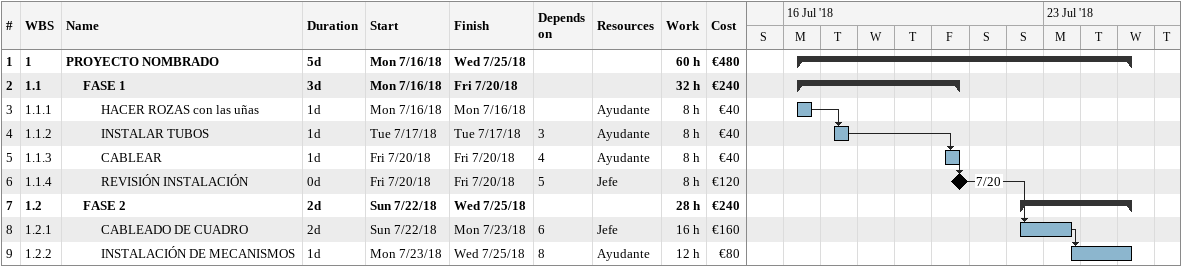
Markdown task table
| ID | WBS | Task | Duration | Start | Finish | Predecessors | Resources | Work (h) | Cost (€) |
|---|---|---|---|---|---|---|---|---|---|
| 1 | 1 | **PROYECTO NOMBRADO** | 5d | 2018-07-16 | 2018-07-25 |  |  | 60 | 480 |
| 2 | 1.1 | **FASE 1** | 3d | 2018-07-16 | 2018-07-20 |  |  | 32 | 240 |
| 3 | 1.1.1 | HACER ROZAS con las uñas | 1d | 2018-07-16 | 2018-07-16 |  | Ayudante | 8 | 40 |
| 4 | 1.1.2 | INSTALAR TUBOS | 1d | 2018-07-17 | 2018-07-17 | 3 | Ayudante | 8 | 40 |
| 5 | 1.1.3 | CABLEAR | 1d | 2018-07-20 | 2018-07-20 | 4 | Ayudante | 8 | 40 |
| 6 | 1.1.4 | REVISIÓN INSTALACIÓN | 0d | 2018-07-20 | 2018-07-20 | 5 | Jefe | 8 | 120 |
| 7 | 1.2 | **FASE 2** | 2d | 2018-07-22 | 2018-07-25 |  |  | 28 | 240 |
| 8 | 1.2.1 | CABLEADO DE CUADRO | 2d | 2018-07-22 | 2018-07-23 | 6 | Jefe | 16 | 160 |
| 9 | 1.2.2 | INSTALACIÓN DE MECANISMOS | 1d | 2018-07-23 | 2018-07-25 | 8 | Ayudante | 12 | 80 |
